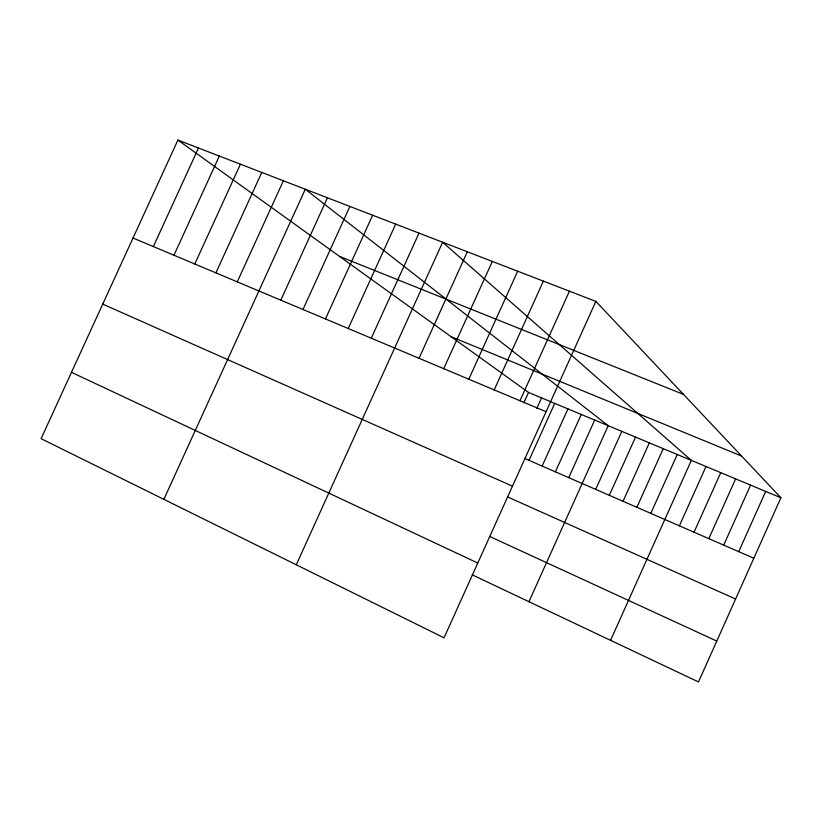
<?xml version="1.0" encoding="UTF-8"?>
<svg xmlns="http://www.w3.org/2000/svg" width="822" height="822" viewBox="0 0 822 822"><rect width="100%" height="100%" fill="white"/><g stroke="black" fill="none" stroke-linecap="round" stroke-linejoin="round"><path stroke-width="1.23" d="M708.821 538.646L735.618 478.866M723.709 545.13L750.599 485.114M738.711 551.665L765.693 491.422M595.858 301.386L444.044 637.81L41.1 438.671L177.901 140.059L595.858 301.386L780.9 497.762L698.484 681.941L472.147 574.814M595.703 489.388L621.812 431.375M609.328 495.327L635.529 437.099M623.055 501.307L649.329 442.853M636.875 507.318L663.241 448.658M650.798 513.38L677.246 454.504M610.571 640.338L691.353 460.392L442.637 242.243L296.28 564.776M679.383 525.833L705.995 466.506M694.045 532.214L720.75 472.66M494.197 389.895L543.383 281.124M519.956 400.725L569.441 291.183M523.84 402.831L528.525 392.443L177.901 140.059M536.869 408.318L541.575 397.889M529.008 460.351L554.716 403.376M542.16 466.074L567.951 408.894M555.405 471.849L581.267 414.452M568.742 477.654L594.686 420.052M528.947 601.704L608.208 425.693L305.291 189.224L163.866 499.344M371.277 338.212L419.004 233.119M419.025 358.279L467.317 251.768M443.736 368.677L492.327 261.417M468.797 379.219L517.675 271.209M280.805 300.164L327.454 197.783M302.989 309.493L349.905 206.445M325.461 318.946L372.643 215.22M348.22 328.512L395.68 224.118M153.365 246.569L198.492 148.001M173.956 255.231L219.33 156.046M194.793 263.996L240.425 164.184M215.898 272.873L261.776 172.425M237.26 281.854L283.395 180.778M339.558 256.413L683.524 394.416M451.062 336.681L741.619 456.076M528.525 392.443L780.9 497.762M133.02 238.02L546.075 411.709M524.652 458.45L753.836 558.251M102.75 304.109L512.476 486.162M507.349 496.817L735.587 599.022M489.491 536.376L716.774 641.078M71.493 372.335L477.788 563.039"/></g></svg>
